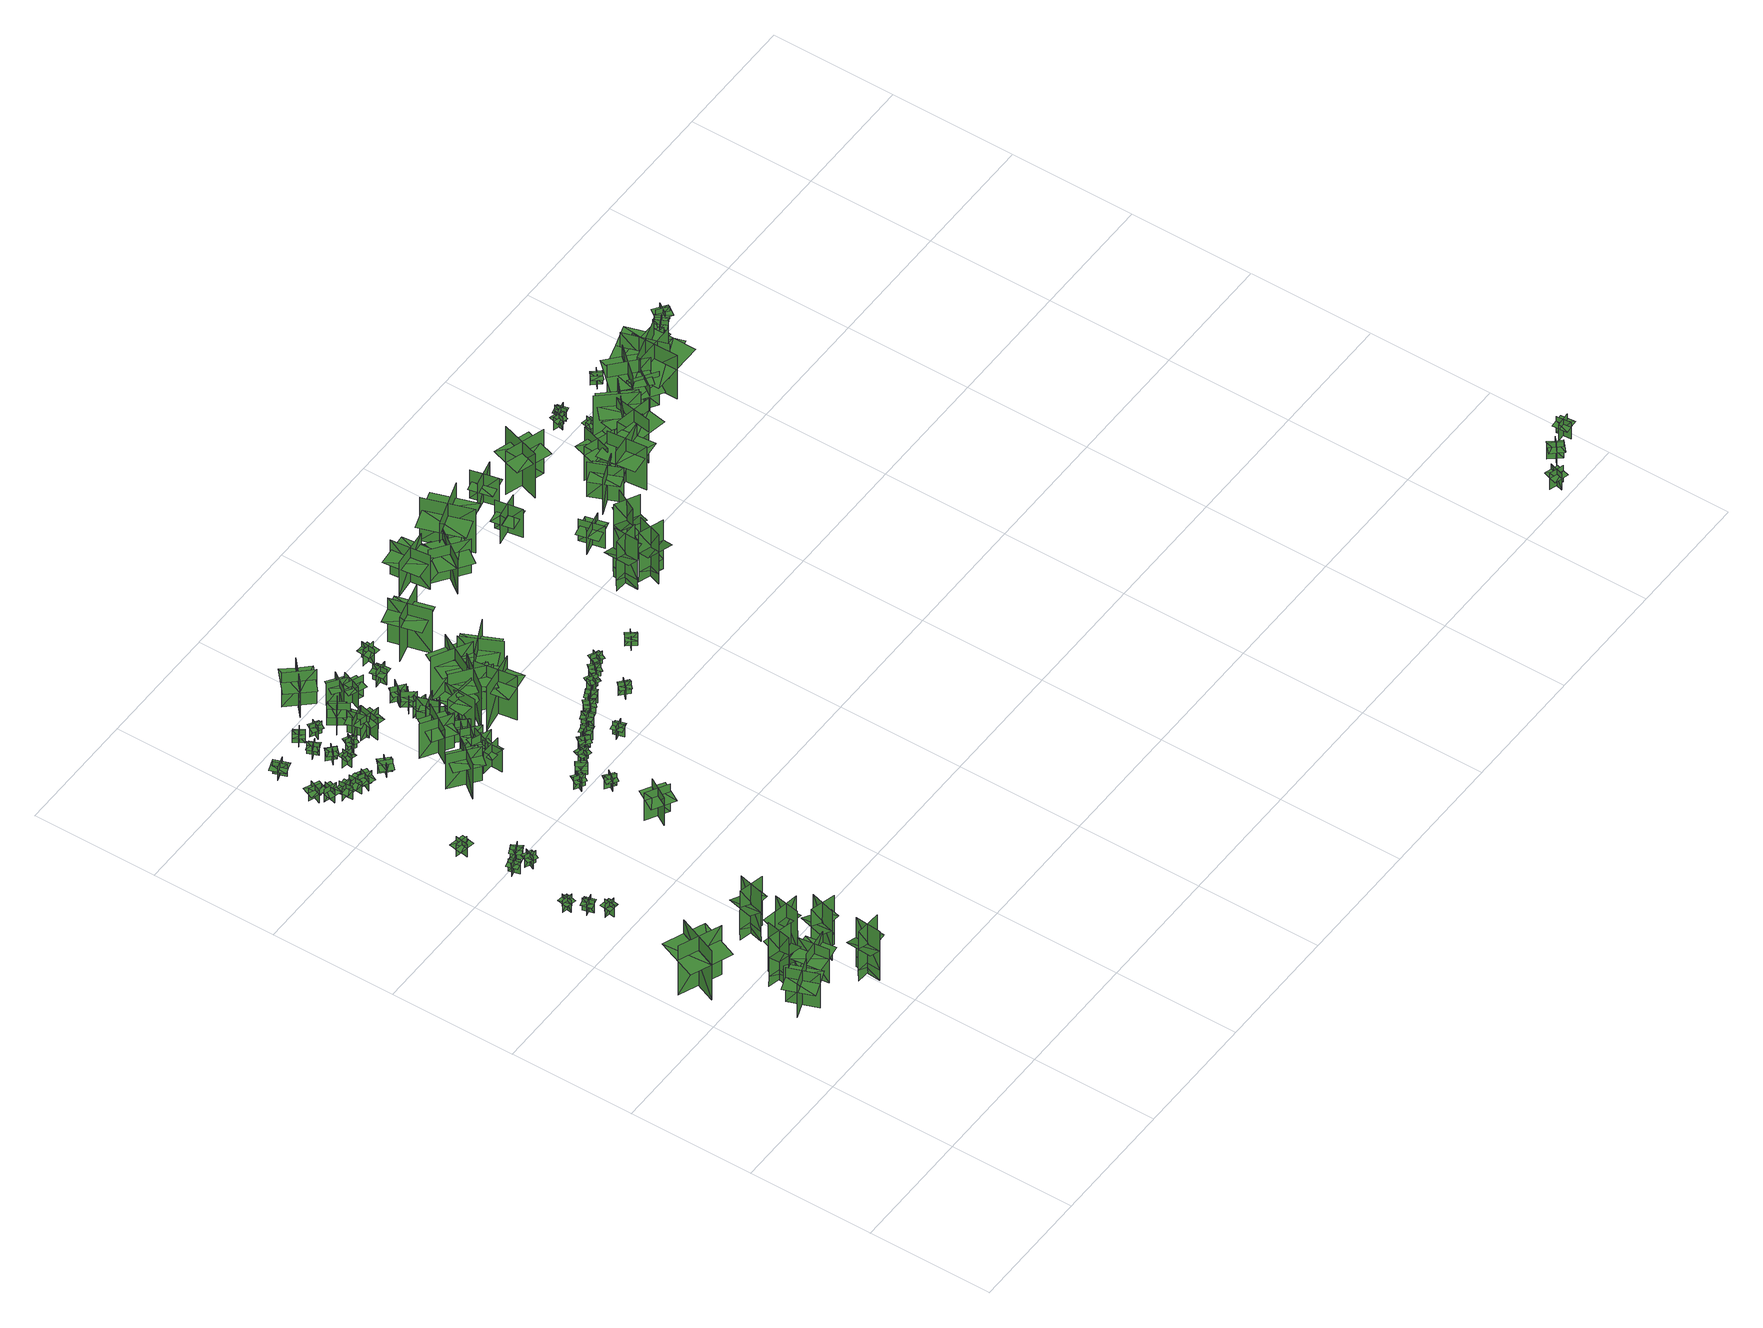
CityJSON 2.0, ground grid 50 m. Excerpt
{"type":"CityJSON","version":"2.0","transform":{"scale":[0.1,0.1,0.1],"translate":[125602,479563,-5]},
"CityObjects":{
"tree1":{"type":"SolitaryVegetationObject","geometry":[{"type":"MultiSurface","lod":"1","boundaries":[[[0,1,2]],[[0,2,3]],[[4,5,6]],[[4,6,7]],[[8,9,10]],[[8,10,11]],[[8,11,12]],[[8,12,13]]]}]},
"tree2":{"type":"SolitaryVegetationObject","geometry":[{"type":"MultiSurface","lod":"1","boundaries":[[[14,15,16]],[[14,16,17]],[[18,19,20]],[[18,20,21]],[[22,23,24]],[[22,24,25]],[[22,25,26]],[[22,26,27]]]}]},
"tree3":{"type":"SolitaryVegetationObject","geometry":[{"type":"MultiSurface","lod":"1","boundaries":[[[28,29,30]],[[28,30,31]],[[32,33,34]],[[32,34,35]],[[36,37,38]],[[36,38,39]],[[36,39,40]],[[36,40,41]]]}]},
"tree4":{"type":"SolitaryVegetationObject","geometry":[{"type":"MultiSurface","lod":"1","boundaries":[[[42,43,44]],[[42,44,45]],[[46,47,48]],[[46,48,49]],[[50,51,47]],[[50,47,46]],[[52,53,43]],[[52,43,42]],[[54,55,56]],[[54,56,57]],[[58,59,60]],[[58,60,61]]]}]},
"tree5":{"type":"SolitaryVegetationObject","geometry":[{"type":"MultiSurface","lod":"1","boundaries":[[[62,63,64]],[[62,64,65]],[[66,67,68]],[[66,68,69]],[[70,71,72]],[[70,72,73]],[[70,73,74]],[[70,74,75]]]}]},
"tree6":{"type":"SolitaryVegetationObject","geometry":[{"type":"MultiSurface","lod":"1","boundaries":[[[76,77,78]],[[76,78,79]],[[80,81,82]],[[80,82,83]],[[84,85,86]],[[84,86,87]],[[84,87,88]],[[84,88,89]]]}]},
"tree7":{"type":"SolitaryVegetationObject","geometry":[{"type":"MultiSurface","lod":"1","boundaries":[[[90,91,92]],[[90,92,93]],[[94,95,96]],[[94,96,97]],[[98,99,100]],[[98,100,101]],[[98,101,102]],[[98,102,103]]]}]},
"tree8":{"type":"SolitaryVegetationObject","geometry":[{"type":"MultiSurface","lod":"1","boundaries":[[[104,105,106]],[[104,106,107]],[[108,109,110]],[[108,110,111]],[[112,113,114]],[[112,114,115]],[[112,115,116]],[[112,116,117]]]}]},
"tree9":{"type":"SolitaryVegetationObject","geometry":[{"type":"MultiSurface","lod":"1","boundaries":[[[118,119,120]],[[118,120,121]],[[122,123,124]],[[122,124,125]],[[126,127,123]],[[126,123,122]],[[128,129,119]],[[128,119,118]],[[130,131,132]],[[130,132,133]],[[134,135,136]],[[134,136,137]]]}]},
"tree10":{"type":"SolitaryVegetationObject","geometry":[{"type":"MultiSurface","lod":"1","boundaries":[[[138,139,140]],[[138,140,141]],[[142,143,144]],[[142,144,145]],[[146,147,143]],[[146,143,142]],[[148,149,139]],[[148,139,138]],[[150,151,152]],[[150,152,153]],[[154,155,156]],[[154,156,157]]]}]},
"tree11":{"type":"SolitaryVegetationObject","geometry":[{"type":"MultiSurface","lod":"1","boundaries":[[[158,159,160]],[[158,160,161]],[[162,163,164]],[[162,164,165]],[[166,167,163]],[[166,163,162]],[[168,169,159]],[[168,159,158]],[[170,171,172]],[[170,172,173]],[[174,175,176]],[[174,176,177]]]}]},
"tree12":{"type":"SolitaryVegetationObject","geometry":[{"type":"MultiSurface","lod":"1","boundaries":[[[178,179,180]],[[178,180,181]],[[182,183,184]],[[182,184,185]],[[186,187,183]],[[186,183,182]],[[188,189,179]],[[188,179,178]],[[190,191,192]],[[190,192,193]],[[194,195,196]],[[194,196,197]]]}]},
"tree13":{"type":"SolitaryVegetationObject","geometry":[{"type":"MultiSurface","lod":"1","boundaries":[[[198,199,200]],[[198,200,201]],[[202,203,204]],[[202,204,205]],[[206,207,208]],[[206,208,209]],[[206,209,210]],[[206,210,211]]]}]},
"tree14":{"type":"SolitaryVegetationObject","geometry":[{"type":"MultiSurface","lod":"1","boundaries":[[[212,213,214]],[[212,214,215]],[[216,217,218]],[[216,218,219]],[[220,221,222]],[[220,222,223]],[[220,223,224]],[[220,224,225]]]}]},
"tree15":{"type":"SolitaryVegetationObject","geometry":[{"type":"MultiSurface","lod":"1","boundaries":[[[226,227,228]],[[226,228,229]],[[230,231,232]],[[230,232,233]],[[234,235,236]],[[234,236,237]],[[234,237,238]],[[234,238,239]]]}]},
"tree16":{"type":"SolitaryVegetationObject","geometry":[{"type":"MultiSurface","lod":"1","boundaries":[[[240,241,242]],[[240,242,243]],[[244,245,246]],[[244,246,247]],[[248,249,250]],[[248,250,251]],[[248,251,252]],[[248,252,253]]]}]},
"tree17":{"type":"SolitaryVegetationObject","geometry":[{"type":"MultiSurface","lod":"1","boundaries":[[[254,255,256]],[[254,256,257]],[[258,259,260]],[[258,260,261]],[[262,263,264]],[[262,264,265]],[[262,265,266]],[[262,266,267]]]}]},
"tree18":{"type":"SolitaryVegetationObject","geometry":[{"type":"MultiSurface","lod":"1","boundaries":[[[268,269,270]],[[268,270,271]],[[272,273,274]],[[272,274,275]],[[276,277,278]],[[276,278,279]],[[276,279,280]],[[276,280,281]]]}]},
"tree19":{"type":"SolitaryVegetationObject","geometry":[{"type":"MultiSurface","lod":"1","boundaries":[[[282,283,284]],[[282,284,285]],[[286,287,288]],[[286,288,289]],[[290,291,292]],[[290,292,293]],[[290,293,294]],[[290,294,295]]]}]},
"tree20":{"type":"SolitaryVegetationObject","geometry":[{"type":"MultiSurface","lod":"1","boundaries":[[[296,297,298]],[[296,298,299]],[[300,301,302]],[[300,302,303]],[[304,305,306]],[[304,306,307]],[[304,307,308]],[[304,308,309]]]}]},
"tree21":{"type":"SolitaryVegetationObject","geometry":[{"type":"MultiSurface","lod":"1","boundaries":[[[310,311,312]],[[310,312,313]],[[314,315,316]],[[314,316,317]],[[318,319,320]],[[318,320,321]],[[318,321,322]],[[318,322,323]]]}]},
"tree22":{"type":"SolitaryVegetationObject","geometry":[{"type":"MultiSurface","lod":"1","boundaries":[[[324,325,326]],[[324,326,327]],[[328,329,330]],[[328,330,331]],[[332,333,334]],[[332,334,335]],[[332,335,336]],[[332,336,337]]]}]},
"tree23":{"type":"SolitaryVegetationObject","geometry":[{"type":"MultiSurface","lod":"1","boundaries":[[[338,339,340]],[[338,340,341]],[[342,343,344]],[[342,344,345]],[[346,347,348]],[[346,348,349]],[[346,349,350]],[[346,350,351]]]}]},
"tree24":{"type":"SolitaryVegetationObject","geometry":[{"type":"MultiSurface","lod":"1","boundaries":[[[352,353,354]],[[352,354,355]],[[356,357,358]],[[356,358,359]],[[360,361,362]],[[360,362,363]],[[360,363,364]],[[360,364,365]]]}]},
"tree25":{"type":"SolitaryVegetationObject","geometry":[{"type":"MultiSurface","lod":"1","boundaries":[[[366,367,368]],[[366,368,369]],[[370,371,372]],[[370,372,373]],[[374,375,376]],[[374,376,377]],[[374,377,378]],[[374,378,379]]]}]},
"tree26":{"type":"SolitaryVegetationObject","geometry":[{"type":"MultiSurface","lod":"1","boundaries":[[[380,381,382]],[[380,382,383]],[[384,385,386]],[[384,386,387]],[[388,389,390]],[[388,390,391]],[[388,391,392]],[[388,392,393]]]}]},
"tree27":{"type":"SolitaryVegetationObject","geometry":[{"type":"MultiSurface","lod":"1","boundaries":[[[394,395,396]],[[394,396,397]],[[398,399,400]],[[398,400,401]],[[402,403,404]],[[402,404,405]],[[402,406,407]],[[402,407,403]]]}]},
"tree28":{"type":"SolitaryVegetationObject","geometry":[{"type":"MultiSurface","lod":"1","boundaries":[[[408,409,410]],[[408,410,411]],[[412,413,414]],[[412,414,415]],[[416,417,418]],[[416,418,419]],[[416,419,420]],[[416,420,421]]]}]},
"tree29":{"type":"SolitaryVegetationObject","geometry":[{"type":"MultiSurface","lod":"1","boundaries":[[[422,423,424]],[[422,424,425]],[[426,427,428]],[[426,428,429]],[[430,431,432]],[[430,432,433]],[[430,433,434]],[[430,434,435]]]}]},
"tree30":{"type":"SolitaryVegetationObject","geometry":[{"type":"MultiSurface","lod":"1","boundaries":[[[436,437,438]],[[436,438,439]],[[440,441,442]],[[440,442,443]],[[444,445,446]],[[444,446,447]],[[444,447,448]],[[444,448,449]]]}]},
"tree31":{"type":"SolitaryVegetationObject","geometry":[{"type":"MultiSurface","lod":"1","boundaries":[[[450,451,452]],[[450,452,453]],[[454,455,456]],[[454,456,457]],[[458,459,460]],[[458,460,461]],[[458,461,462]],[[458,462,463]]]}]},
"tree32":{"type":"SolitaryVegetationObject","geometry":[{"type":"MultiSurface","lod":"1","boundaries":[[[464,465,466]],[[464,466,467]],[[468,469,470]],[[468,470,471]],[[472,473,474]],[[472,474,475]],[[472,475,476]],[[472,476,477]]]}]},
"tree33":{"type":"SolitaryVegetationObject","geometry":[{"type":"MultiSurface","lod":"1","boundaries":[[[478,479,480]],[[478,480,481]],[[482,483,484]],[[482,484,485]],[[486,487,488]],[[486,488,489]],[[486,489,490]],[[486,490,491]]]}]},
"tree34":{"type":"SolitaryVegetationObject","geometry":[{"type":"MultiSurface","lod":"1","boundaries":[[[492,493,494]],[[492,494,495]],[[496,497,498]],[[496,498,499]],[[500,501,502]],[[500,502,503]],[[500,504,505]],[[500,505,501]]]}]},
"tree35":{"type":"SolitaryVegetationObject","geometry":[{"type":"MultiSurface","lod":"1","boundaries":[[[506,507,508]],[[506,508,509]],[[510,511,512]],[[510,512,513]],[[514,515,516]],[[514,516,517]],[[514,518,519]],[[514,519,515]]]}]},
"tree36":{"type":"SolitaryVegetationObject","geometry":[{"type":"MultiSurface","lod":"1","boundaries":[[[520,521,522]],[[520,522,523]],[[524,525,526]],[[524,526,527]],[[528,529,530]],[[528,530,531]],[[528,532,533]],[[528,533,529]]]}]},
"tree37":{"type":"SolitaryVegetationObject","geometry":[{"type":"MultiSurface","lod":"1","boundaries":[[[534,535,536]],[[534,536,537]],[[538,539,540]],[[538,540,541]],[[542,543,544]],[[542,544,545]],[[542,546,547]],[[542,547,543]]]}]},
"tree38":{"type":"SolitaryVegetationObject","geometry":[{"type":"MultiSurface","lod":"1","boundaries":[[[548,549,550]],[[548,550,551]],[[552,553,554]],[[552,554,555]],[[556,557,558]],[[556,558,559]],[[556,559,560]],[[556,560,561]]]}]},
"tree39":{"type":"SolitaryVegetationObject","geometry":[{"type":"MultiSurface","lod":"1","boundaries":[[[562,563,564]],[[562,564,565]],[[566,567,568]],[[566,568,569]],[[570,571,572]],[[570,572,573]],[[570,573,574]],[[570,574,575]]]}]},
"tree40":{"type":"SolitaryVegetationObject","geometry":[{"type":"MultiSurface","lod":"1","boundaries":[[[576,577,578]],[[576,578,579]],[[580,581,582]],[[580,582,583]],[[584,585,586]],[[584,586,587]],[[584,587,588]],[[584,588,589]]]}]},
"tree41":{"type":"SolitaryVegetationObject","geometry":[{"type":"MultiSurface","lod":"1","boundaries":[[[590,591,592]],[[590,592,593]],[[594,595,596]],[[594,596,597]],[[598,599,600]],[[598,600,601]],[[598,601,602]],[[598,602,603]]]}]},
"tree42":{"type":"SolitaryVegetationObject","geometry":[{"type":"MultiSurface","lod":"1","boundaries":[[[604,605,606]],[[604,606,607]],[[608,609,610]],[[608,610,611]],[[612,613,614]],[[612,614,615]],[[612,615,616]],[[612,616,617]]]}]},
"tree43":{"type":"SolitaryVegetationObject","geometry":[{"type":"MultiSurface","lod":"1","boundaries":[[[618,619,620]],[[618,620,621]],[[622,623,624]],[[622,624,625]],[[626,627,628]],[[626,628,629]],[[626,629,630]],[[626,630,631]]]}]},
"tree44":{"type":"SolitaryVegetationObject","geometry":[{"type":"MultiSurface","lod":"1","boundaries":[[[632,633,634]],[[632,634,635]],[[636,637,638]],[[636,638,639]],[[640,641,642]],[[640,642,643]],[[640,643,644]],[[640,644,645]]]}]},
"tree45":{"type":"SolitaryVegetationObject","geometry":[{"type":"MultiSurface","lod":"1","boundaries":[[[646,647,648]],[[646,648,649]],[[650,651,652]],[[650,652,653]],[[654,655,656]],[[654,656,657]],[[654,657,658]],[[654,658,659]]]}]},
"tree46":{"type":"SolitaryVegetationObject","geometry":[{"type":"MultiSurface","lod":"1","boundaries":[[[660,661,662]],[[660,662,663]],[[664,665,666]],[[664,666,667]],[[668,669,670]],[[668,670,671]],[[668,671,672]],[[668,672,673]]]}]},
"tree47":{"type":"SolitaryVegetationObject","geometry":[{"type":"MultiSurface","lod":"1","boundaries":[[[674,675,676]],[[674,676,677]],[[678,679,680]],[[678,680,681]],[[682,683,684]],[[682,684,685]],[[682,686,687]],[[682,687,683]]]}]},
"tree48":{"type":"SolitaryVegetationObject","geometry":[{"type":"MultiSurface","lod":"1","boundaries":[[[688,689,690]],[[688,690,691]],[[692,693,694]],[[692,694,695]],[[696,697,698]],[[696,698,699]],[[696,699,700]],[[696,700,701]]]}]},
"tree49":{"type":"SolitaryVegetationObject","geometry":[{"type":"MultiSurface","lod":"1","boundaries":[[[702,703,704]],[[702,704,705]],[[706,707,708]],[[706,708,709]],[[710,711,712]],[[710,712,713]],[[710,714,715]],[[710,715,711]]]}]},
"tree50":{"type":"SolitaryVegetationObject","geometry":[{"type":"MultiSurface","lod":"1","boundaries":[[[716,717,718]],[[716,718,719]],[[720,721,722]],[[720,722,723]],[[724,725,726]],[[724,726,727]],[[724,727,728]],[[724,728,729]]]}]},
"tree51":{"type":"SolitaryVegetationObject","geometry":[{"type":"MultiSurface","lod":"1","boundaries":[[[730,731,732]],[[730,732,733]],[[734,735,736]],[[734,736,737]],[[738,739,740]],[[738,740,741]],[[738,742,743]],[[738,743,739]]]}]},
"tree52":{"type":"SolitaryVegetationObject","geometry":[{"type":"MultiSurface","lod":"1","boundaries":[[[744,745,746]],[[744,746,747]],[[748,749,750]],[[748,750,751]],[[752,753,754]],[[752,754,755]],[[752,755,756]],[[752,756,757]]]}]},
"tree53":{"type":"SolitaryVegetationObject","geometry":[{"type":"MultiSurface","lod":"1","boundaries":[[[758,759,760]],[[758,760,761]],[[762,763,764]],[[762,764,765]],[[766,767,768]],[[766,768,769]],[[766,769,770]],[[766,770,771]]]}]},
"tree54":{"type":"SolitaryVegetationObject","geometry":[{"type":"MultiSurface","lod":"1","boundaries":[[[772,773,774]],[[772,774,775]],[[776,777,778]],[[776,778,779]],[[780,781,782]],[[780,782,783]],[[780,783,784]],[[780,784,785]]]}]},
"tree55":{"type":"SolitaryVegetationObject","geometry":[{"type":"MultiSurface","lod":"1","boundaries":[[[786,787,788]],[[786,788,789]],[[790,791,792]],[[790,792,793]],[[794,795,796]],[[794,796,797]],[[794,797,798]],[[794,798,799]]]}]},
"tree56":{"type":"SolitaryVegetationObject","geometry":[{"type":"MultiSurface","lod":"1","boundaries":[[[800,801,802]],[[800,802,803]],[[804,805,806]],[[804,806,807]],[[808,809,810]],[[808,810,811]],[[808,812,813]],[[808,813,809]]]}]},
"tree57":{"type":"SolitaryVegetationObject","geometry":[{"type":"MultiSurface","lod":"1","boundaries":[[[814,815,816]],[[814,816,817]],[[818,819,820]],[[818,820,821]],[[822,823,824]],[[822,824,825]],[[822,826,827]],[[822,827,823]]]}]},
"tree58":{"type":"SolitaryVegetationObject","geometry":[{"type":"MultiSurface","lod":"1","boundaries":[[[828,829,830]],[[828,830,831]],[[832,833,834]],[[832,834,835]],[[836,837,838]],[[836,838,839]],[[836,839,840]],[[836,840,841]]]}]},
"tree59":{"type":"SolitaryVegetationObject","geometry":[{"type":"MultiSurface","lod":"1","boundaries":[[[842,843,844]],[[842,844,845]],[[846,847,848]],[[846,848,849]],[[850,851,852]],[[850,852,853]],[[850,853,854]],[[850,854,855]]]}]},
"tree60":{"type":"SolitaryVegetationObject","geometry":[{"type":"MultiSurface","lod":"1","boundaries":[[[856,857,858]],[[856,858,859]],[[860,861,862]],[[860,862,863]],[[864,865,866]],[[864,866,867]],[[864,867,868]],[[864,868,869]]]}]},
"tree61":{"type":"SolitaryVegetationObject","geometry":[{"type":"MultiSurface","lod":"1","boundaries":[[[870,871,872]],[[870,872,873]],[[874,875,876]],[[874,876,877]],[[878,879,880]],[[878,880,881]],[[878,882,883]],[[878,883,879]]]}]},
"tree62":{"type":"SolitaryVegetationObject","geometry":[{"type":"MultiSurface","lod":"1","boundaries":[[[884,885,886]],[[884,886,887]],[[888,889,890]],[[888,890,891]],[[892,893,894]],[[892,894,895]],[[892,895,896]],[[892,896,897]]]}]},
"tree63":{"type":"SolitaryVegetationObject","geometry":[{"type":"MultiSurface","lod":"1","boundaries":[[[898,899,900]],[[898,900,901]],[[902,903,904]],[[902,904,905]],[[906,907,908]],[[906,908,909]],[[906,909,910]],[[906,910,911]]]}]},
"tree64":{"type":"SolitaryVegetationObject","geometry":[{"type":"MultiSurface","lod":"1","boundaries":[[[912,913,914]],[[912,914,915]],[[916,917,918]],[[916,918,919]],[[920,921,922]],[[920,922,923]],[[920,923,924]],[[920,924,925]]]}]},
"tree65":{"type":"SolitaryVegetationObject","geometry":[{"type":"MultiSurface","lod":"1","boundaries":[[[926,927,928]],[[926,928,929]],[[930,931,932]],[[930,932,933]],[[934,935,936]],[[934,936,937]],[[934,938,939]],[[934,939,935]]]}]},
"tree66":{"type":"SolitaryVegetationObject","geometry":[{"type":"MultiSurface","lod":"1","boundaries":[[[940,941,942]],[[940,942,943]],[[944,945,946]],[[944,946,947]],[[948,949,950]],[[948,950,951]],[[948,951,952]],[[948,952,953]]]}]},
"tree67":{"type":"SolitaryVegetationObject","geometry":[{"type":"MultiSurface","lod":"1","boundaries":[[[954,955,956]],[[954,956,957]],[[958,959,960]],[[958,960,961]],[[962,963,964]],[[962,964,965]],[[962,965,966]],[[962,966,967]]]}]},
"tree68":{"type":"SolitaryVegetationObject","geometry":[{"type":"MultiSurface","lod":"1","boundaries":[[[968,969,970]],[[968,970,971]],[[972,973,974]],[[972,974,975]],[[976,977,978]],[[976,978,979]],[[976,980,981]],[[976,981,977]]]}]},
"tree69":{"type":"SolitaryVegetationObject","geometry":[{"type":"MultiSurface","lod":"1","boundaries":[[[982,983,984]],[[982,984,985]],[[986,987,988]],[[986,988,989]],[[990,991,992]],[[990,992,993]],[[990,993,994]],[[990,994,995]]]}]},
"tree70":{"type":"SolitaryVegetationObject","geometry":[{"type":"MultiSurface","lod":"1","boundaries":[[[996,997,998]],[[996,998,999]],[[1000,1001,1002]],[[1000,1002,1003]],[[1004,1005,1006]],[[1004,1006,1007]],[[1004,1007,1008]],[[1004,1008,1009]]]}]},
"tree71":{"type":"SolitaryVegetationObject","geometry":[{"type":"MultiSurface","lod":"1","boundaries":[[[1010,1011,1012]],[[1010,1012,1013]],[[1014,1015,1016]],[[1014,1016,1017]],[[1018,1019,1020]],[[1018,1020,1021]],[[1018,1021,1022]],[[1018,1022,1023]]]}]},
"tree72":{"type":"SolitaryVegetationObject","geometry":[{"type":"MultiSurface","lod":"1","boundaries":[[[1024,1025,1026]],[[1024,1026,1027]],[[1028,1029,1030]],[[1028,1030,1031]],[[1032,1033,1034]],[[1032,1034,1035]],[[1032,1035,1036]],[[1032,1036,1037]]]}]},
"tree73":{"type":"SolitaryVegetationObject","geometry":[{"type":"MultiSurface","lod":"1","boundaries":[[[1038,1039,1040]],[[1038,1040,1041]],[[1042,1043,1044]],[[1042,1044,1045]],[[1046,1047,1048]],[[1046,1048,1049]],[[1046,1049,1050]],[[1046,1050,1051]]]}]},
"tree74":{"type":"SolitaryVegetationObject","geometry":[{"type":"MultiSurface","lod":"1","boundaries":[[[1052,1053,1054]],[[1052,1054,1055]],[[1056,1057,1058]],[[1056,1058,1059]],[[1060,1061,1062]],[[1060,1062,1063]],[[1060,1063,1064]],[[1060,1064,1065]]]}]},
"tree75":{"type":"SolitaryVegetationObject","geometry":[{"type":"MultiSurface","lod":"1","boundaries":[[[1066,1067,1068]],[[1066,1068,1069]],[[1070,1071,1072]],[[1070,1072,1073]],[[1074,1075,1076]],[[1074,1076,1077]],[[1074,1077,1078]],[[1074,1078,1079]]]}]},
"tree76":{"type":"SolitaryVegetationObject","geometry":[{"type":"MultiSurface","lod":"1","boundaries":[[[1080,1081,1082]],[[1080,1082,1083]],[[1084,1085,1086]],[[1084,1086,1087]],[[1088,1089,1090]],[[1088,1090,1091]],[[1088,1091,1092]],[[1088,1092,1093]]]}]},
"tree77":{"type":"SolitaryVegetationObject","geometry":[{"type":"MultiSurface","lod":"1","boundaries":[[[1094,1095,1096]],[[1094,1096,1097]],[[1098,1099,1100]],[[1098,1100,1101]],[[1102,1103,1099]],[[1102,1099,1098]],[[1104,1105,1095]],[[1104,1095,1094]],[[1106,1107,1108]],[[1106,1108,1109]],[[1110,1111,1112]],[[1110,1112,1113]]]}]},
"tree78":{"type":"SolitaryVegetationObject","geometry":[{"type":"MultiSurface","lod":"1","boundaries":[[[1114,1115,1116]],[[1114,1116,1117]],[[1118,1119,1120]],[[1118,1120,1121]],[[1122,1123,1119]],[[1122,1119,1118]],[[1124,1125,1115]],[[1124,1115,1114]],[[1126,1127,1128]],[[1126,1128,1129]],[[1130,1131,1132]],[[1130,1132,1133]]]}]},
"tree79":{"type":"SolitaryVegetationObject","geometry":[{"type":"MultiSurface","lod":"1","boundaries":[[[1134,1135,1136]],[[1134,1136,1137]],[[1138,1139,1140]],[[1138,1140,1141]],[[1142,1143,1144]],[[1142,1144,1145]],[[1142,1146,1147]],[[1142,1147,1143]]]}]},
"tree80":{"type":"SolitaryVegetationObject","geometry":[{"type":"MultiSurface","lod":"1","boundaries":[[[1148,1149,1150]],[[1148,1150,1151]],[[1152,1153,1154]],[[1152,1154,1155]],[[1156,1157,1158]],[[1156,1158,1159]],[[1156,1159,1160]],[[1156,1160,1161]]]}]},
"tree81":{"type":"SolitaryVegetationObject","geometry":[{"type":"MultiSurface","lod":"1","boundaries":[[[1162,1163,1164]],[[1162,1164,1165]],[[1166,1167,1168]],[[1166,1168,1169]],[[1170,1171,1167]],[[1170,1167,1166]],[[1172,1173,1163]],[[1172,1163,1162]],[[1174,1175,1176]],[[1174,1176,1177]],[[1178,1179,1180]],[[1178,1180,1181]]]}]},
"tree82":{"type":"SolitaryVegetationObject","geometry":[{"type":"MultiSurface","lod":"1","boundaries":[[[1182,1183,1184]],[[1182,1184,1185]],[[1186,1187,1188]],[[1186,1188,1189]],[[1190,1191,1192]],[[1190,1192,1193]],[[1190,1194,1195]],[[1190,1195,1191]]]}]},
"tree83":{"type":"SolitaryVegetationObject","geometry":[{"type":"MultiSurface","lod":"1","boundaries":[[[1196,1197,1198]],[[1196,1198,1199]],[[1200,1201,1202]],[[1200,1202,1203]],[[1204,1205,1206]],[[1204,1206,1207]],[[1204,1208,1209]],[[1204,1209,1205]]]}]},
"tree84":{"type":"SolitaryVegetationObject","geometry":[{"type":"MultiSurface","lod":"1","boundaries":[[[1210,1211,1212]],[[1210,1212,1213]],[[1214,1215,1216]],[[1214,1216,1217]],[[1218,1219,1220]],[[1218,1220,1221]],[[1218,1222,1223]],[[1218,1223,1219]]]}]},
"tree85":{"type":"SolitaryVegetationObject","geometry":[{"type":"MultiSurface","lod":"1","boundaries":[[[1224,1225,1226]],[[1224,1226,1227]],[[1228,1229,1230]],[[1228,1230,1231]],[[1232,1233,1234]],[[1232,1234,1235]],[[1232,1235,1236]],[[1232,1236,1237]]]}]},
"tree86":{"type":"SolitaryVegetationObject","geometry":[{"type":"MultiSurface","lod":"1","boundaries":[[[1238,1239,1240]],[[1238,1240,1241]],[[1242,1243,1244]],[[1242,1244,1245]],[[1246,1247,1248]],[[1246,1248,1249]],[[1246,1250,1251]],[[1246,1251,1247]]]}]},
"tree87":{"type":"SolitaryVegetationObject","geometry":[{"type":"MultiSurface","lod":"1","boundaries":[[[1252,1253,1254]],[[1252,1254,1255]],[[1256,1257,1258]],[[1256,1258,1259]],[[1260,1261,1262]],[[1260,1262,1263]],[[1260,1263,1264]],[[1260,1264,1265]]]}]},
"tree88":{"type":"SolitaryVegetationObject","geometry":[{"type":"MultiSurface","lod":"1","boundaries":[[[1266,1267,1268]],[[1266,1268,1269]],[[1270,1271,1272]],[[1270,1272,1273]],[[1274,1275,1276]],[[1274,1276,1277]],[[1274,1277,1278]],[[1274,1278,1279]]]}]},
"tree89":{"type":"SolitaryVegetationObject","geometry":[{"type":"MultiSurface","lod":"1","boundaries":[[[1280,1281,1282]],[[1280,1282,1283]],[[1284,1285,1286]],[[1284,1286,1287]],[[1288,1289,1290]],[[1288,1290,1291]],[[1288,1291,1292]],[[1288,1292,1293]]]}]},
"tree90":{"type":"SolitaryVegetationObject","geometry":[{"type":"MultiSurface","lod":"1","boundaries":[[[1294,1295,1296]],[[1294,1296,1297]],[[1298,1299,1300]],[[1298,1300,1301]],[[1302,1303,1304]],[[1302,1304,1305]],[[1302,1306,1307]],[[1302,1307,1303]]]}]},
"tree91":{"type":"SolitaryVegetationObject","geometry":[{"type":"MultiSurface","lod":"1","boundaries":[[[1308,1309,1310]],[[1308,1310,1311]],[[1312,1313,1314]],[[1312,1314,1315]],[[1316,1317,1318]],[[1316,1318,1319]],[[1316,1319,1320]],[[1316,1320,1321]]]}]},
"tree92":{"type":"SolitaryVegetationObject","geometry":[{"type":"MultiSurface","lod":"1","boundaries":[[[1322,1323,1324]],[[1322,1324,1325]],[[1326,1327,1328]],[[1326,1328,1329]],[[1330,1331,1332]],[[1330,1332,1333]],[[1330,1333,1334]],[[1330,1334,1335]]]}]},
"tree93":{"type":"SolitaryVegetationObject","geometry":[{"type":"MultiSurface","lod":"1","boundaries":[[[1336,1337,1338]],[[1336,1338,1339]],[[1340,1341,1342]],[[1340,1342,1343]],[[1344,1345,1346]],[[1344,1346,1347]],[[1344,1347,1348]],[[1344,1348,1349]]]}]},
"tree94":{"type":"SolitaryVegetationObject","geometry":[{"type":"MultiSurface","lod":"1","boundaries":[[[1350,1351,1352]],[[1350,1352,1353]],[[1354,1355,1356]],[[1354,1356,1357]],[[1358,1359,1360]],[[1358,1360,1361]],[[1358,1361,1362]],[[1358,1362,1363]]]}]},
"tree95":{"type":"SolitaryVegetationObject","geometry":[{"type":"MultiSurface","lod":"1","boundaries":[[[1364,1365,1366]],[[1364,1366,1367]],[[1368,1369,1370]],[[1368,1370,1371]],[[1372,1373,1374]],[[1372,1374,1375]],[[1372,1375,1376]],[[1372,1376,1377]]]}]},
"tree96":{"type":"SolitaryVegetationObject","geometry":[{"type":"MultiSurface","lod":"1","boundaries":[[[1378,1379,1380]],[[1378,1380,1381]],[[1382,1383,1384]],[[1382,1384,1385]],[[1386,1387,1388]],[[1386,1388,1389]],[[1386,1389,1390]],[[1386,1390,1391]]]}]},
"tree97":{"type":"SolitaryVegetationObject","geometry":[{"type":"MultiSurface","lod":"1","boundaries":[[[1392,1393,1394]],[[1392,1394,1395]],[[1396,1397,1398]],[[1396,1398,1399]],[[1400,1401,1402]],[[1400,1402,1403]],[[1400,1403,1404]],[[1400,1404,1405]]]}]},
"tree98":{"type":"SolitaryVegetationObject","geometry":[{"type":"MultiSurface","lod":"1","boundaries":[[[1406,1407,1408]],[[1406,1408,1409]],[[1410,1411,1412]],[[1410,1412,1413]],[[1414,1415,1416]],[[1414,1416,1417]],[[1414,1417,1418]],[[1414,1418,1419]]]}]},
"tree99":{"type":"SolitaryVegetationObject","geometry":[{"type":"MultiSurface","lod":"1","boundaries":[[[1420,1421,1422]],[[1420,1422,1423]],[[1424,1425,1426]],[[1424,1426,1427]],[[1428,1429,1430]],[[1428,1430,1431]],[[1428,1431,1432]],[[1428,1432,1433]]]}]},
"tree100":{"type":"SolitaryVegetationObject","geometry":[{"type":"MultiSurface","lod":"1","boundaries":[[[1434,1435,1436]],[[1434,1436,1437]],[[1438,1439,1440]],[[1438,1440,1441]],[[1442,1443,1444]],[[1442,1444,1445]],[[1442,1445,1446]],[[1442,1446,1447]]]}]},
"tree101":{"type":"SolitaryVegetationObject","geometry":[{"type":"MultiSurface","lod":"1","boundaries":[[[1448,1449,1450]],[[1448,1450,1451]],[[1452,1453,1454]],[[1452,1454,1455]],[[1456,1457,1458]],[[1456,1458,1459]],[[1456,1459,1460]],[[1456,1460,1461]]]}]},
"tree102":{"type":"SolitaryVegetationObject","geometry":[{"type":"MultiSurface","lod":"1","boundaries":[[[1462,1463,1464]],[[1462,1464,1465]],[[1466,1467,1468]],[[1466,1468,1469]],[[1470,1471,1472]],[[1470,1472,1473]],[[1470,1473,1474]],[[1470,1474,1475]]]}]},
"tree103":{"type":"SolitaryVegetationObject","geometry":[{"type":"MultiSurface","lod":"1","boundaries":[[[1476,1477,1478]],[[1476,1478,1479]],[[1480,1481,1482]],[[1480,1482,1483]],[[1484,1485,1486]],[[1484,1486,1487]],[[1484,1487,1488]],[[1484,1488,1489]]]}]}
},
"vertices":[
[41,1175,31],[205,1107,31],[205,1107,278],[41,1175,278],[86,1066,31],[153,1229,31],[153,1229,278],[86,1066,278],[86,1066,209],[168,1032,209],[235,1196,209],[153,1229,209],[71,1263,209],[4,1099,209],
[304,820,26],[189,778,26],[189,778,195],[304,820,195],[230,855,26],[272,740,26],[272,740,195],[230,855,195],[230,855,148],[173,834,148],[215,719,148],[272,740,148],[329,762,148],[287,876,148],
[333,910,27],[289,835,27],[289,835,142],[333,910,142],[274,894,27],[348,850,28],[348,850,142],[274,894,142],[282,889,99],[264,859,99],[317,828,99],[335,858,99],[353,889,99],[301,920,99],
[351,917,82],[250,939,82],[250,941,277],[351,918,277],[309,983,83],[287,882,83],[288,882,277],[310,983,277],[310,983,31],[288,882,31],[351,918,31],[250,941,31],[351,918,177],[250,940,177],[239,889,196],[340,866,196],[264,937,208],[340,921,208],[348,959,219],[272,976,219],
[323,833,25],[444,848,25],[444,848,194],[323,833,194],[387,782,25],[372,903,25],[372,903,194],[387,782,194],[387,782,146],[447,790,146],[432,911,146],[372,903,146],[312,896,146],[326,775,146],
[132,1723,38],[175,1714,38],[175,1714,99],[132,1723,99],[148,1698,38],[157,1741,38],[157,1741,99],[148,1698,99],[148,1698,82],[169,1693,82],[178,1737,82],[157,1741,82],[135,1746,82],[126,1702,82],
[166,1646,38],[208,1658,38],[208,1658,100],[166,1646,100],[191,1632,38],[179,1674,38],[179,1674,100],[191,1632,100],[191,1632,83],[213,1638,83],[201,1680,83],[179,1674,83],[158,1668,83],[170,1626,83],
[218,1606,40],[213,1562,40],[213,1562,101],[218,1606,101],[195,1587,40],[239,1583,40],[239,1583,101],[195,1587,101],[195,1587,84],[192,1565,84],[236,1561,84],[239,1583,84],[241,1605,84],[197,1609,84],
[498,646,75],[505,750,75],[507,750,269],[499,646,269],[557,697,75],[454,705,75],[454,704,269],[557,697,269],[557,697,23],[454,704,23],[499,646,23],[507,750,23],[499,646,170],[506,750,170],[453,753,188],[446,650,188],[505,735,200],[500,658,200],[539,655,211],[544,733,211],
[366,994,82],[468,977,82],[468,976,276],[365,993,276],[411,930,82],[428,1033,82],[427,1033,276],[410,931,276],[410,931,30],[427,1033,30],[365,993,30],[468,976,30],[366,993,177],[468,976,177],[476,1028,195],[374,1046,195],[454,979,207],[377,991,207],[371,952,218],[447,940,218],
[480,833,78],[507,933,78],[509,933,272],[481,833,272],[548,872,78],[448,899,78],[448,898,272],[548,871,272],[548,871,26],[448,898,26],[481,833,26],[509,933,26],[481,833,173],[508,933,173],[457,947,191],[430,847,191],[504,919,203],[484,844,203],[522,834,214],[542,909,214],
[410,1084,84],[434,1184,84],[436,1184,279],[411,1083,279],[477,1124,85],[376,1148,85],[376,1147,279],[476,1123,279],[476,1123,33],[376,1147,33],[411,1083,33],[436,1184,33],[411,1083,179],[435,1184,179],[384,1196,198],[359,1096,198],[432,1170,210],[414,1095,210],[452,1085,221],[470,1161,221],
[189,1990,37],[201,1947,37],[201,1947,98],[189,1990,98],[174,1964,37],[217,1977,37],[217,1977,98],[174,1964,98],[174,1964,81],[180,1943,81],[223,1955,81],[217,1977,81],[211,1998,81],[168,1986,81],
[233,1952,38],[274,1934,38],[274,1934,99],[233,1952,99],[244,1924,38],[261,1965,38],[261,1965,99],[244,1924,99],[244,1924,82],[264,1916,82],[282,1956,82],[261,1965,82],[241,1974,82],[224,1933,82],
[192,2209,14],[192,2209,76],[182,2157,76],[182,2157,14],[212,2179,14],[212,2179,76],[161,2188,76],[161,2188,14],[219,2178,56],[224,2204,56],[161,2216,56],[156,2189,56],[152,2163,56],[215,2152,56],
[245,2020,35],[263,1980,35],[263,1980,97],[245,2020,97],[234,1992,35],[275,2011,35],[275,2011,97],[234,1992,97],[234,1992,80],[244,1972,80],[284,1991,80],[275,2011,80],[265,2031,80],[225,2012,80],
[128,2774,9],[128,2774,71],[107,2725,71],[107,2725,9],[141,2741,9],[141,2741,71],[94,2761,71],[94,2761,9],[148,2738,51],[159,2762,51],[100,2787,51],[89,2763,51],[79,2738,51],[138,2713,51],
[120,2714,9],[120,2714,71],[171,2699,71],[171,2699,9],[152,2731,9],[152,2731,71],[138,2681,71],[138,2681,9],[155,2738,51],[129,2746,51],[111,2684,51],[136,2677,51],[162,2669,51],[180,2730,51],
[184,2694,9],[184,2694,71],[187,2640,71],[187,2640,9],[211,2669,9],[211,2669,71],[159,2666,71],[159,2666,9],[219,2670,51],[217,2696,51],[153,2692,51],[155,2666,51],[156,2639,51],[220,2643,51],
[114,2904,9],[114,2904,71],[165,2921,71],[165,2921,9],[131,2936,9],[131,2936,71],[147,2887,71],[147,2887,9],[128,2944,51],[103,2935,51],[123,2874,51],[148,2883,51],[174,2891,51],[154,2952,51],
[227,2682,10],[227,2682,72],[225,2629,72],[225,2629,10],[251,2655,10],[251,2655,72],[199,2657,72],[199,2657,10],[259,2655,52],[260,2682,52],[196,2684,52],[195,2658,52],[194,2631,52],[258,2628,52],
[239,2654,9],[239,2654,71],[288,2631,71],[288,2631,9],[274,2665,9],[274,2665,71],[251,2618,71],[251,2618,9],[277,2672,51],[253,2684,51],[225,2626,51],[249,2614,51],[274,2603,51],[301,2661,51],
[323,2739,23],[279,2747,23],[279,2747,85],[323,2739,85],[306,2763,23],[298,2720,23],[298,2720,85],[306,2763,85],[306,2763,68],[284,2767,68],[276,2724,68],[298,2720,68],[320,2716,68],[328,2760,68],
[304,2785,22],[272,2815,22],[272,2815,84],[304,2785,84],[304,2814,22],[273,2782,22],[273,2782,84],[304,2814,84],[304,2814,66],[288,2829,66],[257,2797,66],[273,2782,66],[289,2767,66],[320,2799,66],
[283,2846,21],[266,2887,21],[266,2887,82],[283,2846,82],[294,2873,21],[253,2856,21],[253,2856,82],[294,2873,82],[294,2873,65],[286,2893,65],[245,2877,65],[253,2856,65],[261,2836,65],[303,2852,65],
[374,2601,9],[374,2601,71],[336,2638,71],[336,2638,9],[338,2601,9],[338,2601,71],[374,2638,71],[374,2638,9],[332,2596,51],[351,2577,51],[396,2622,51],[377,2641,51],[358,2660,51],[313,2614,51],
[397,2394,25],[500,2314,25],[500,2314,198],[397,2394,198],[411,2292,25],[490,2395,25],[490,2395,198],[411,2292,198],[406,2388,153],[500,2314,153],[531,2355,153],[438,2428,153],[374,2347,153],[468,2274,153],
[275,2927,22],[313,2951,22],[313,2951,84],[275,2927,84],[304,2920,22],[280,2957,22],[280,2957,84],[304,2920,84],[304,2920,66],[323,2932,66],[299,2969,66],[280,2957,66],[262,2945,66],[286,2908,66],
[344,2778,28],[383,2758,28],[383,2758,89],[344,2778,89],[352,2750,28],[373,2789,28],[373,2789,89],[352,2750,89],[352,2750,72],[372,2740,72],[392,2779,72],[373,2789,72],[353,2799,72],[333,2760,72],
[749,1697,24],[663,1747,24],[663,1747,162],[749,1697,162],[732,1761,24],[682,1675,24],[682,1675,162],[732,1761,162],[732,1761,124],[689,1786,124],[639,1700,124],[682,1675,124],[725,1650,124],[775,1736,124],
[359,2926,28],[338,2888,28],[338,2888,89],[359,2926,89],[331,2919,28],[370,2897,28],[370,2897,89],[331,2919,89],[331,2919,72],[320,2899,72],[359,2878,72],[370,2897,72],[380,2916,72],[342,2938,72],
[634,2022,40],[671,1999,40],[671,1999,101],[634,2022,101],[640,1993,40],[664,2031,40],[664,2031,101],[640,1993,101],[640,1993,84],[659,1982,84],[683,2019,84],[664,2031,84],[645,2043,84],[622,2005,84],
[609,2323,29],[528,2325,29],[528,2325,138],[609,2323,138],[573,2361,29],[573,2361,138],[571,2279,138],[571,2279,29],[573,2361,104],[539,2361,104],[537,2296,104],[571,2296,104],[605,2295,104],[607,2360,104],
[386,2779,31],[466,2800,31],[466,2800,140],[386,2779,140],[442,2746,31],[422,2826,31],[422,2826,140],[442,2746,140],[393,2781,112],[466,2800,112],[458,2831,112],[385,2813,112],[401,2749,112],[474,2768,112],
[558,2571,33],[488,2461,33],[488,2461,205],[558,2571,205],[458,2548,33],[568,2478,33],[568,2478,205],[458,2548,205],[552,2562,161],[488,2461,161],[532,2434,161],[595,2534,161],[508,2589,161],[445,2489,161],
[468,2798,31],[450,2717,31],[450,2717,140],[468,2798,140],[413,2762,31],[494,2745,31],[494,2745,140],[413,2762,140],[466,2791,112],[450,2717,112],[482,2710,112],[498,2784,112],[434,2798,112],[418,2724,112],
[389,2847,31],[459,2892,31],[459,2892,141],[389,2847,141],[453,2834,31],[409,2903,31],[409,2903,141],[453,2834,141],[395,2851,112],[459,2892,112],[441,2919,112],[378,2878,112],[413,2823,112],[477,2864,112],
[596,2410,39],[565,2335,39],[565,2335,148],[596,2410,148],[548,2390,39],[548,2390,148],[623,2359,148],[623,2359,39],[548,2390,114],[535,2359,114],[595,2334,114],[608,2365,114],[621,2396,114],[561,2421,114],
[705,1908,36],[732,1943,36],[732,1943,98],[705,1908,98],[735,1912,36],[699,1938,36],[699,1938,98],[735,1912,98],[735,1912,80],[748,1929,80],[712,1956,80],[699,1938,80],[686,1920,80],[721,1894,80],
[613,2452,40],[560,2390,40],[560,2390,148],[613,2452,148],[561,2448,40],[561,2448,148],[623,2395,148],[623,2395,40],[561,2448,114],[539,2422,114],[588,2380,114],[610,2405,114],[633,2431,114],[583,2473,114],
[694,2057,38],[721,2022,38],[721,2022,100],[694,2057,100],[690,2028,38],[725,2055,38],[725,2055,100],[690,2028,100],[690,2028,82],[703,2010,82],[739,2037,82],[725,2055,82],[712,2072,82],[677,2046,82],
[573,2448,38],[631,2505,38],[631,2505,147],[573,2448,147],[625,2448,38],[625,2448,147],[568,2506,147],[568,2506,38],[625,2448,113],[649,2471,113],[604,2518,113],[579,2494,113],[555,2470,113],[600,2424,113],
[393,3079,31],[474,2989,31],[474,2989,201],[393,3079,201],[388,2998,31],[478,3079,31],[478,3079,201],[388,2998,201],[388,2998,153],[428,2953,153],[519,3034,153],[478,3079,153],[438,3125,153],[347,3044,153],
[574,2537,34],[647,2501,34],[647,2501,143],[574,2537,143],[591,2487,34],[591,2487,143],[627,2560,143],[627,2560,34],[591,2487,109],[622,2472,109],[650,2531,109],[620,2546,109],[590,2561,109],[561,2503,109],
[583,2550,36],[651,2595,36],[651,2595,144],[583,2550,144],[634,2540,36],[634,2540,144],[589,2608,144],[589,2608,36],[634,2540,110],[663,2559,110],[627,2613,110],[598,2594,110],[570,2575,110],[606,2521,110],
[746,2079,35],[788,2066,35],[788,2066,97],[746,2079,97],[759,2053,35],[772,2095,35],[772,2095,97],[759,2053,97],[759,2053,80],[780,2046,80],[793,2088,80],[772,2095,80],[751,2102,80],[738,2060,80],
[486,2957,33],[554,2909,33],[554,2909,143],[486,2957,143],[498,2893,33],[546,2960,33],[546,2960,143],[498,2893,143],[492,2953,114],[554,2909,114],[573,2935,114],[511,2980,114],[473,2926,114],[535,2882,114],
[586,2609,34],[663,2635,34],[663,2635,143],[586,2609,143],[633,2586,34],[633,2586,143],[607,2663,143],[607,2663,34],[633,2586,109],[665,2597,109],[644,2658,109],[612,2647,109],[580,2636,109],[601,2575,109],
[591,2874,33],[514,2904,33],[514,2904,142],[591,2874,142],[564,2933,33],[534,2856,33],[534,2856,142],[564,2933,142],[584,2876,114],[514,2904,114],[502,2873,114],[573,2846,114],[596,2907,114],[526,2934,114],
[636,2693,34],[621,2637,34],[621,2637,111],[636,2693,111],[604,2674,34],[604,2674,111],[660,2659,111],[660,2659,34],[604,2674,87],[598,2650,87],[643,2638,87],[649,2662,87],[655,2685,87],[610,2697,87],
[663,2457,32],[673,2587,32],[673,2587,204],[663,2457,204],[741,2524,32],[611,2534,32],[611,2534,204],[741,2524,204],[664,2468,160],[673,2587,160],[622,2590,160],[613,2472,160],[715,2464,160],[725,2583,160],
[802,2086,39],[830,2120,39],[830,2120,101],[802,2086,101],[831,2088,39],[797,2116,39],[797,2116,101],[831,2088,101],[831,2088,83],[845,2105,83],[811,2133,83],[797,2116,83],[783,2099,83],[817,2071,83],
[656,2732,35],[610,2697,35],[610,2697,113],[656,2732,113],[619,2737,35],[619,2737,113],[654,2691,113],[654,2691,35],[619,2737,88],[600,2722,88],[628,2685,88],[647,2700,88],[667,2715,88],[638,2752,88],
[615,2778,36],[660,2742,36],[660,2742,114],[615,2778,114],[619,2741,36],[619,2741,114],[655,2787,114],[655,2787,36],[619,2741,90],[638,2726,90],[667,2762,90],[648,2777,90],[629,2793,90],[600,2756,90],
[856,2145,36],[867,2102,36],[867,2102,98],[856,2145,98],[841,2120,36],[884,2131,36],[884,2131,98],[841,2120,98],[841,2120,81],[846,2099,81],[889,2109,81],[884,2131,81],[878,2152,81],[835,2142,81],
[673,2577,32],[804,2475,32],[804,2475,251],[673,2577,251],[690,2448,32],[792,2578,32],[792,2578,251],[690,2448,251],[684,2569,195],[804,2475,195],[844,2527,195],[725,2620,195],[644,2517,195],[763,2424,195],
[776,2538,31],[801,2374,31],[801,2374,251],[776,2538,251],[699,2432,31],[862,2457,31],[862,2457,251],[699,2432,251],[778,2524,194],[801,2374,194],[865,2384,194],[843,2534,194],[713,2514,194],[736,2365,194],
[652,2861,36],[707,2865,36],[707,2865,113],[652,2861,113],[680,2837,36],[676,2892,36],[676,2892,113],[680,2837,113],[680,2837,92],[708,2839,92],[703,2894,92],[676,2892,92],[648,2889,92],[653,2834,92],
[931,2063,35],[942,2020,35],[942,2020,97],[931,2063,97],[916,2038,35],[959,2048,35],[959,2048,97],[916,2038,97],[916,2038,80],[921,2016,80],[964,2026,80],[959,2048,80],[954,2069,80],[911,2059,80],
[898,2151,36],[940,2164,36],[940,2164,98],[898,2151,98],[924,2137,36],[911,2180,36],[911,2180,98],[924,2137,98],[924,2137,80],[945,2144,80],[932,2186,80],[911,2180,80],[890,2173,80],[903,2131,80],
[708,2672,31],[853,2593,31],[853,2593,250],[708,2672,250],[746,2547,31],[825,2692,31],[825,2692,250],[746,2547,250],[720,2665,194],[853,2593,194],[884,2651,194],[751,2723,194],[689,2608,194],[822,2536,194],
[977,2198,42],[946,2166,42],[946,2166,104],[977,2198,104],[947,2198,42],[979,2166,42],[979,2166,104],[947,2198,104],[947,2198,87],[932,2182,87],[963,2151,87],[979,2166,87],[994,2182,87],[963,2213,87],
[732,2926,39],[738,2981,39],[738,2981,116],[732,2926,116],[761,2949,39],[706,2954,39],[706,2954,116],[761,2949,116],[761,2949,94],[764,2976,94],[709,2982,94],[706,2954,94],[703,2927,94],[758,2921,94],
[884,2632,32],[788,2658,32],[788,2658,171],[884,2632,171],[852,2690,32],[825,2594,32],[825,2594,171],[852,2690,171],[852,2690,132],[804,2703,132],[777,2607,132],[825,2594,132],[873,2581,132],[900,2677,132],
[912,2504,32],[841,2653,32],[841,2653,252],[912,2504,252],[955,2627,32],[805,2557,32],[805,2557,252],[955,2627,252],[906,2516,195],[841,2653,195],[782,2626,195],[846,2489,195],[965,2544,195],[901,2681,195],
[1000,2226,38],[1020,2187,38],[1020,2187,100],[1000,2226,100],[991,2198,38],[1030,2219,38],[1030,2219,100],[991,2198,100],[991,2198,82],[1001,2179,82],[1041,2199,82],[1030,2219,82],[1020,2238,82],[981,2218,82],
[1084,2231,41],[1044,2250,41],[1044,2250,103],[1084,2231,103],[1074,2259,41],[1055,2219,41],[1055,2219,103],[1074,2259,103],[1074,2259,86],[1054,2268,86],[1035,2228,86],[1055,2219,86],[1076,2210,86],[1094,2250,86],
[895,2794,32],[855,2954,32],[855,2954,251],[895,2794,251],[962,2906,32],[801,2866,32],[801,2866,251],[962,2906,251],[892,2807,195],[855,2954,195],[792,2938,195],[828,2791,195],[955,2823,195],[919,2970,195],
[1125,2152,33],[1094,2120,33],[1094,2120,95],[1125,2152,95],[1095,2152,33],[1127,2121,33],[1127,2121,95],[1095,2152,95],[1095,2152,78],[1080,2136,78],[1112,2105,78],[1127,2121,78],[1143,2138,78],[1110,2168,78],
[1126,2280,42],[1097,2247,42],[1097,2247,104],[1126,2280,104],[1097,2278,42],[1130,2249,42],[1130,2249,104],[1097,2278,104],[1097,2278,87],[1082,2262,87],[1115,2232,87],[1130,2249,87],[1145,2265,87],[1112,2295,87],
[1170,2309,41],[1151,2269,41],[1151,2269,102],[1170,2309,102],[1142,2300,41],[1182,2280,41],[1182,2280,102],[1142,2300,102],[1142,2300,85],[1132,2280,85],[1172,2260,85],[1182,2280,85],[1191,2300,85],[1151,2319,85],
[1326,2261,38],[1291,2233,38],[1291,2233,99],[1326,2261,99],[1296,2264,38],[1324,2229,38],[1324,2229,99],[1296,2264,99],[1296,2264,82],[1279,2250,82],[1307,2216,82],[1324,2229,82],[1341,2243,82],[1314,2278,82],
[1052,3041,33],[1209,3057,33],[1209,3057,204],[1052,3041,204],[1140,2971,33],[1124,3127,33],[1124,3127,204],[1140,2971,204],[1139,2977,157],[1208,2984,157],[1193,3128,157],[1124,3121,157],[1056,3114,157],[1071,2970,157],
[1160,2994,31],[1287,2901,31],[1287,2901,201],[1160,2994,201],[1178,2883,31],[1272,3010,31],[1272,3010,201],[1178,2883,201],[1182,2888,154],[1237,2847,154],[1323,2964,154],[1268,3005,154],[1212,3046,154],[1126,2929,154],
[1190,2987,34],[1227,3080,34],[1227,3080,142],[1190,2987,142],[1256,3015,34],[1163,3053,34],[1163,3053,142],[1256,3015,142],[1252,3017,112],[1268,3058,112],[1183,3092,112],[1167,3051,112],[1150,3010,112],[1236,2976,112],
[1442,3070,30],[1251,3008,30],[1251,3008,247],[1442,3070,247],[1314,3134,30],[1376,2943,30],[1376,2943,247],[1314,3134,247],[1317,3126,187],[1233,3099,187],[1290,2924,187],[1373,2951,187],[1456,2978,187],[1400,3153,187],
[1544,2381,85],[1548,2485,85],[1550,2485,280],[1546,2381,280],[1602,2434,85],[1499,2438,85],[1499,2437,280],[1602,2433,280],[1602,2433,33],[1499,2437,33],[1546,2381,33],[1550,2485,33],[1545,2381,180],[1549,2485,180],[1497,2487,199],[1493,2383,199],[1549,2471,211],[1546,2393,211],[1586,2392,221],[1588,2469,221],
[1683,2369,75],[1585,2402,75],[1586,2404,270],[1684,2370,270],[1649,2439,76],[1616,2341,76],[1617,2341,270],[1650,2439,270],[1650,2439,24],[1617,2341,24],[1684,2370,24],[1586,2404,24],[1684,2370,170],[1586,2403,170],[1569,2353,189],[1667,2320,189],[1599,2399,201],[1673,2374,201],[1685,2411,212],[1611,2436,212],
[1567,2917,30],[1461,2898,30],[1461,2898,170],[1567,2917,170],[1511,2956,30],[1511,2956,170],[1530,2849,170],[1530,2849,30],[1561,2912,116],[1468,2895,116],[1476,2852,116],[1569,2869,116],[1553,2957,116],[1460,2940,116],
[1625,2685,29],[1648,2587,29],[1648,2587,138],[1625,2685,138],[1588,2623,29],[1686,2646,29],[1686,2646,138],[1588,2623,138],[1592,2624,107],[1602,2582,107],[1692,2603,107],[1682,2645,107],[1672,2688,107],[1582,2667,107],
[1732,2497,82],[1641,2546,82],[1642,2548,277],[1733,2499,277],[1710,2572,83],[1661,2481,83],[1662,2481,277],[1711,2572,277],[1711,2572,31],[1662,2481,31],[1733,2499,31],[1642,2548,31],[1733,2498,177],[1641,2547,177],[1616,2501,196],[1708,2452,196],[1654,2541,208],[1723,2504,208],[1741,2539,219],[1672,2575,219],
[1582,3109,25],[1606,3003,25],[1606,3003,166],[1582,3109,166],[1546,3051,25],[1546,3051,166],[1652,3074,166],[1652,3074,25],[1588,3103,112],[1608,3010,112],[1651,3020,112],[1631,3112,112],[1544,3093,112],[1564,3001,112],
[1829,2970,18],[1671,3021,18],[1671,3021,238],[1829,2970,238],[1768,3086,18],[1717,2928,18],[1717,2928,238],[1768,3086,238],[1815,2974,181],[1671,3021,181],[1651,2958,181],[1795,2912,181],[1835,3036,181],[1691,3083,181],
[1820,2784,22],[1869,2663,22],[1869,2663,194],[1820,2784,194],[1781,2689,22],[1902,2738,22],[1902,2738,194],[1781,2689,194],[1825,2773,150],[1869,2663,150],[1917,2683,150],[1872,2793,150],[1777,2754,150],[1822,2644,150],
[1952,2788,16],[1968,2634,16],[1968,2634,232],[1952,2788,232],[1886,2708,16],[2040,2725,16],[2040,2725,232],[1886,2708,232],[1886,2708,171],[1894,2631,171],[2048,2648,171],[2040,2725,171],[2032,2802,171],[1878,2785,171],
[2003,2795,20],[1879,2834,20],[1879,2834,192],[2003,2795,192],[1956,2885,20],[1916,2762,20],[1916,2762,192],[1956,2885,192],[1993,2798,148],[1879,2834,148],[1864,2785,148],[1977,2749,148],[2008,2847,148],[1895,2883,148],
[2080,2702,13],[2105,2854,13],[2105,2854,228],[2080,2702,228],[2164,2761,13],[2011,2787,13],[2011,2787,228],[2164,2761,228],[2164,2761,168],[2177,2837,168],[2024,2863,168],[2011,2787,168],[1998,2710,168],[2151,2684,168],
[2033,3030,22],[2045,3073,22],[2045,3073,83],[2033,3030,83],[2059,3045,22],[2016,3057,22],[2016,3057,83],[2059,3045,83],[2059,3045,66],[2065,3066,66],[2022,3078,66],[2016,3057,66],[2010,3035,66],[2052,3023,66],
[2098,2940,26],[2055,2950,26],[2055,2950,88],[2098,2940,88],[2083,2965,26],[2073,2922,26],[2073,2922,88],[2083,2965,88],[2083,2965,70],[2061,2970,70],[2051,2927,70],[2073,2922,70],[2095,2917,70],[2104,2961,70],
[2060,2921,15],[2169,2797,15],[2169,2797,234],[2060,2921,234],[2052,2790,15],[2177,2900,15],[2177,2900,234],[2052,2790,234],[2069,2910,178],[2169,2797,178],[2218,2840,178],[2118,2953,178],[2020,2867,178],[2120,2754,178],
[2051,3061,21],[2094,3070,21],[2094,3070,83],[2051,3061,83],[2075,3044,21],[2067,3088,21],[2067,3088,83],[2075,3044,83],[2075,3044,66],[2097,3049,66],[2088,3092,66],[2067,3088,66],[2045,3083,66],[2054,3040,66],
[2246,2812,15],[2315,2912,15],[2315,2912,184],[2246,2812,184],[2325,2826,15],[2225,2895,15],[2225,2895,184],[2325,2826,184],[2325,2826,137],[2360,2876,137],[2260,2945,137],[2225,2895,137],[2191,2845,137],[2291,2776,137],
[2212,2967,15],[2327,2864,15],[2327,2864,230],[2212,2967,230],[2217,2864,15],[2321,2979,15],[2321,2979,230],[2217,2864,230],[2217,2864,170],[2275,2812,170],[2378,2928,170],[2321,2979,170],[2263,3031,170],[2159,2916,170],
[2260,3041,25],[2294,3069,25],[2294,3069,86],[2260,3041,86],[2289,3038,25],[2261,3072,25],[2261,3072,86],[2289,3038,86],[2289,3038,69],[2306,3052,69],[2278,3086,69],[2261,3072,69],[2244,3058,69],[2272,3024,69],
[2383,2980,16],[2383,2980,233],[2384,2792,233],[2384,2792,16],[2471,2889,16],[2471,2889,233],[2291,2888,233],[2291,2888,16],[2499,2889,162],[2499,2983,162],[2274,2982,162],[2275,2888,162],[2275,2794,162],[2500,2795,162],
[2477,2954,15],[2477,2954,232],[2298,2901,232],[2298,2901,15],[2415,2844,15],[2415,2844,232],[2363,3017,232],[2363,3017,15],[2423,2818,162],[2513,2845,162],[2448,3060,162],[2359,3033,162],[2269,3006,162],[2333,2791,162],
[2502,2947,14],[2502,2947,76],[2555,2945,76],[2555,2945,14],[2529,2971,14],[2529,2971,76],[2527,2920,76],[2527,2920,14],[2529,2979,56],[2502,2980,56],[2500,2916,56],[2527,2915,56],[2553,2914,56],[2556,2978,56],
[2568,3020,14],[2568,3020,76],[2560,2967,76],[2560,2967,14],[2589,2990,14],[2589,2990,76],[2538,2998,76],[2538,2998,14],[2597,2989,56],[2601,3015,56],[2537,3026,56],[2533,2999,56],[2529,2973,56],[2592,2962,56],
[2624,2996,14],[2624,2996,76],[2600,3044,76],[2600,3044,14],[2590,3008,14],[2590,3008,76],[2636,3031,76],[2636,3031,14],[2583,3004,56],[2595,2981,56],[2652,3010,56],[2640,3034,56],[2628,3057,56],[2571,3028,56],
[2648,3023,14],[2648,3023,76],[2678,3067,76],[2678,3067,14],[2642,3059,14],[2642,3059,76],[2684,3029,76],[2684,3029,14],[2635,3063,56],[2620,3041,56],[2673,3005,56],[2688,3027,56],[2703,3049,56],[2650,3085,56],
[3738,17,41],[3755,73,41],[3755,73,123],[3738,17,123],[3772,35,41],[3716,52,41],[3716,52,123],[3772,35,123],[3772,35,100],[3781,63,100],[3725,80,100],[3716,52,100],[3707,24,100],[3764,7,100],
[3867,97,42],[3829,142,42],[3829,142,124],[3867,97,124],[3870,136,42],[3826,98,42],[3826,98,124],[3870,136,124],[3870,136,101],[3851,159,101],[3807,120,101],[3826,98,101],[3845,75,101],[3890,114,101],
[3982,162,41],[3924,157,41],[3924,157,123],[3982,162,123],[3952,188,41],[3957,129,41],[3957,129,123],[3952,188,123],[3952,188,100],[3923,185,100],[3928,126,100],[3957,129,100],[3987,131,100],[3982,190,100]
]}
